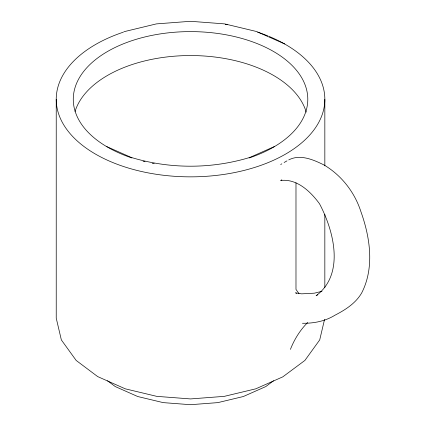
<?xml version="1.0" encoding="UTF-8"?>
<svg xmlns="http://www.w3.org/2000/svg" width="426" height="426" viewBox="0 0 426 426"><rect width="100%" height="100%" fill="white"/><g stroke="black" fill="none" stroke-linecap="round" stroke-linejoin="round"><path stroke-width="0.64" d="M324.537 319.452L319.713 339.911L304.904 360.428L282.795 376.856L255.77 388.826L224.3 396.356L190.534 398.928L156.763 396.356L125.292 388.826L97.676 376.589L76.158 360.428L61.349 339.911L56.232 318.158L56.232 99.311M290.41 349.4C294.313 339.41 300.096 330.075 307.716 322.482M273.561 380.759L265.797 386.568L243.337 396.526L217.867 402.618L190.534 404.7L163.201 402.618L137.731 396.526L115.265 386.568L107.506 380.759M280.675 164.5L281.82 163.84M284.115 162.514L286.98 160.858M281.826 179.825L280.681 180.486C296.927 178.446 310.645 191.631 319.516 203.782C333.792 230.695 345.14 274.174 316.103 295.745L317.817 294.755M288.727 159.92C300.181 153.866 313.531 159.771 324.117 165.027C341.524 175.395 354.682 192.275 360.87 211.552C370.093 237.287 374.667 267.581 361.711 292.896C355.657 303.344 345.321 309.856 334.863 315.272C325.144 321.241 313.77 323.44 302.476 323.275M249.711 157.498L274.222 146.64M123.929 31.716L156.385 23.893L190.534 21.3L224.678 23.893L256.5 31.508L284.722 43.942M321.971 291.304L314.388 293.179L301.603 293.839L295.548 292.827L296.634 293.434M250.344 157.285C211.541 169.175 169.521 169.175 130.718 157.285M106.841 146.64L131.352 157.498M298.951 293.514L295.985 289.44L295.985 182.759M324.836 99.311L324.836 165.831M324.836 214.39L324.836 287.555M75.056 111.479A117.262 67.702 0 0 1 191.104 55.55A117.262 67.702 0 0 1 306.198 112.129M107.618 147.183A117.262 67.702 0 0 1 115.158 47.451A117.262 67.702 0 0 1 286.586 60.481A117.262 67.702 0 0 1 249.162 157.945M154.196 163.68A117.262 67.702 0 0 1 152.21 163.296M145.01 161.704A117.262 67.702 0 0 1 143.077 161.22M131.9 157.945A117.262 67.702 0 0 1 108.156 147.492M269.211 36.471A134.302 77.537 0 0 1 287.294 153.083A134.302 77.537 0 0 1 84.769 147.098A134.302 77.537 0 0 1 123.38 32.163M225.29 24.415A134.302 77.537 0 0 1 227.266 24.729M257.682 32.163A134.302 77.537 0 0 1 267.959 35.96"/></g></svg>
